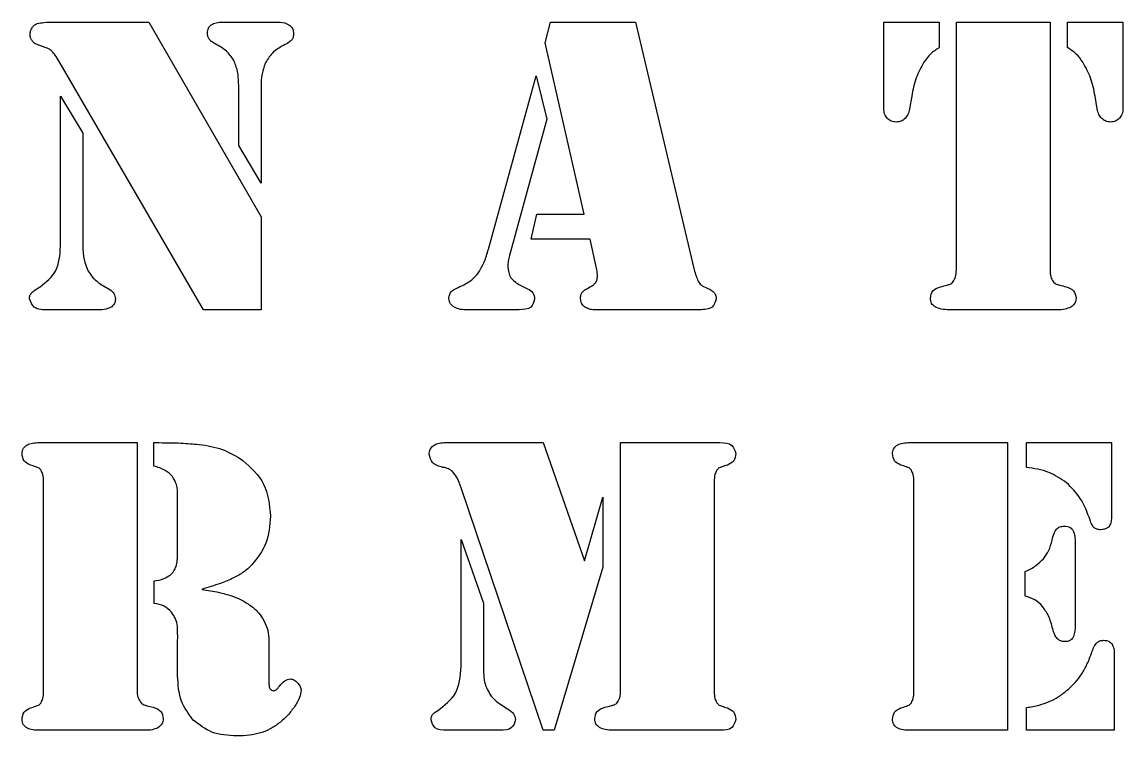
# Model space of a CAD drawing. Header units: millimetres. Extents: x 0 to 850, y -340 to 510.
# Drawn here: x 251.1 to 446.2, y 282.2 to 408.8 of the extents above; entities that cross this region are included whole.
import ezdxf

# ---------------------------------------------------------------- set-up
doc = ezdxf.new("R2010")
doc.units = ezdxf.units.MM
doc.layers.get('0').update_dxf_attribs({"linetype": 'CONTINUOUS'})

msp = doc.modelspace()

# ---------------------------------------------------------------- linework, layer by layer
for p, q in [((257.26, 408.77), (273.62, 408.77)), ((273.62, 408.77), (293.5, 374.25)), ((286.77, 408.77), (296.11, 408.77)), ((343.85, 405.11), (344.79, 408.77)), ((344.79, 408.77), (359.85, 408.77)), ((359.85, 408.77), (370.23, 364.87)), ((403.81, 393.49), (403.81, 408.77)), ((403.81, 408.77), (413.64, 408.77)), ((413.64, 408.77), (413.64, 404.25)), ((416.67, 364.87), (416.67, 408.77)), ((416.67, 408.77), (433.26, 408.77)), ((433.26, 408.77), (433.26, 364.87)), ((436.36, 404.25), (436.36, 408.77)), ((436.36, 408.77), (446.18, 408.77)), ((446.18, 408.77), (446.18, 393.49)), ((255.24, 404.29), (253.82, 404.81)), ((350.73, 374.74), (343.85, 405.11)), ((283.3, 357.77), (257.93, 401.49)), ((333.77, 368.5), (342.21, 399.28)), ((342.21, 399.28), (344.12, 391.55)), ((289.54, 386.92), (289.54, 397.27)), ((293.5, 397.27), (293.5, 380.23)), ((257.97, 369.06), (257.97, 395.66)), ((257.97, 395.66), (261.93, 389.08)), ((408.75, 395.66), (408.37, 393.38)), ((441.63, 393.38), (441.25, 395.66)), ((344.12, 391.55), (337.5, 367.41)), ((261.93, 389.08), (261.93, 369.06)), ((293.5, 380.23), (289.54, 386.92)), ((341.35, 370.29), (342.36, 374.74)), ((342.36, 374.74), (350.73, 374.74)), ((293.5, 374.25), (293.5, 357.77)), ((351.78, 370.29), (341.35, 370.29)), ((352.97, 364.87), (351.78, 370.29)), ((265.59, 362), (266.71, 361.36)), ((339.41, 362.11), (340.72, 361.51)), ((264.5, 357.77), (255.87, 357.77)), ((293.5, 357.77), (283.3, 357.77)), ((339.22, 357.77), (329.73, 357.77)), ((371.2, 357.77), (352.56, 357.77)), ((434.53, 357.77), (415.4, 357.77)), ((253.95, 334.21), (271.55, 334.21)), ((271.55, 334.21), (271.55, 290.3)), ((274.5, 330.06), (274.5, 334.21)), ((274.5, 334.21), (275.47, 334.21)), ((325.96, 334.21), (343.44, 334.21)), ((343.44, 334.21), (350.8, 313.24)), ((357.19, 290.3), (357.19, 334.21)), ((357.19, 334.21), (374.79, 334.21)), ((408.15, 334.21), (425.75, 334.21)), ((425.75, 334.21), (425.75, 283.21)), ((429.07, 329.83), (429.07, 334.21)), ((429.07, 334.21), (444.13, 334.21)), ((444.13, 334.21), (444.13, 320.98)), ((254.96, 290.01), (254.96, 327.41)), ((343.44, 283.21), (328.95, 326.21)), ((373.78, 327.41), (373.78, 290.01)), ((409.16, 290.01), (409.16, 327.41)), ((278.72, 314.81), (278.72, 324.72)), ((350.8, 313.24), (354.05, 324.57)), ((354.05, 324.57), (354.05, 312.16)), ((328.95, 294.49), (328.95, 317.02)), ((328.95, 317.02), (332.91, 305.73)), ((437.7, 316.27), (437.7, 302.04)), ((354.05, 312.16), (345.42, 283.21)), ((428.88, 307.01), (428.88, 311.34)), ((274.54, 305.7), (274.54, 309.7)), ((332.91, 305.73), (332.91, 294.49)), ((278.72, 292.88), (278.72, 299.16)), ((294.9, 299.16), (294.9, 291.42)), ((444.65, 296.39), (444.65, 283.21)), ((335.78, 287.91), (337.17, 287.02)), ((429.11, 283.21), (429.11, 287.24)), ((272.86, 283.21), (253.95, 283.21)), ((335.78, 283.21), (326.41, 283.21)), ((345.42, 283.21), (343.44, 283.21)), ((374.79, 283.21), (355.92, 283.21)), ((425.75, 283.21), (408.15, 283.21)), ((444.65, 283.21), (429.11, 283.21))]:
    msp.add_line(p, q)
for points, knots in [([(252.59, 406.57), (252.6, 406.78), (252.63, 407.19), (252.82, 407.56), (252.92, 407.75)], [0, 0, 0, 0, 0.0726544, 0.1454581, 0.1454581, 0.1454581, 0.1454581]), ([(252.92, 407.75), (253.04, 407.91), (253.28, 408.24), (253.64, 408.42), (253.82, 408.51)], [0, 0, 0, 0, 0.0713374, 0.1405966, 0.1405966, 0.1405966, 0.1405966]), ([(253.82, 408.51), (254.21, 408.59), (255.34, 408.8), (256.5, 408.78), (257.26, 408.77)], [0, 0, 0, 0, 0.1403715, 0.4064167, 0.4064167, 0.4064167, 0.4064167]), ([(284.01, 406.83), (284.03, 407.14), (284.06, 407.71), (284.47, 408.12), (284.66, 408.31)], [0, 0, 0, 0, 0.1045312, 0.1959219, 0.1959219, 0.1959219, 0.1959219]), ([(284.66, 408.31), (284.94, 408.44), (285.61, 408.76), (286.35, 408.77), (286.77, 408.77)], [0, 0, 0, 0, 0.1086662, 0.257105, 0.257105, 0.257105, 0.257105]), ([(296.11, 408.77), (296.65, 408.78), (297.55, 408.79), (298.31, 408.35), (298.62, 408.18)], [0, 0, 0, 0, 0.1865442, 0.3074484, 0.3074484, 0.3074484, 0.3074484]), ([(298.62, 408.18), (298.8, 407.97), (299.17, 407.56), (299.22, 407.02), (299.25, 406.76)], [0, 0, 0, 0, 0.0951739, 0.1872003, 0.1872003, 0.1872003, 0.1872003]), ([(252.92, 405.49), (252.82, 405.65), (252.63, 405.99), (252.6, 406.37), (252.59, 406.57)], [0, 0, 0, 0, 0.0673298, 0.1350885, 0.1350885, 0.1350885, 0.1350885]), ([(284.31, 405.73), (284.22, 405.89), (284.03, 406.23), (284.02, 406.62), (284.01, 406.83)], [0, 0, 0, 0, 0.0634351, 0.135948, 0.135948, 0.135948, 0.135948]), ([(285.39, 404.92), (285.16, 405.04), (284.75, 405.24), (284.44, 405.58), (284.31, 405.73)], [0, 0, 0, 0, 0.0903724, 0.1599189, 0.1599189, 0.1599189, 0.1599189]), ([(299.25, 406.76), (299.24, 406.52), (299.23, 406.09), (299, 405.74), (298.9, 405.58)], [0, 0, 0, 0, 0.0814409, 0.1470858, 0.1470858, 0.1470858, 0.1470858]), ([(253.82, 404.81), (253.64, 404.89), (253.29, 405.04), (253.04, 405.34), (252.92, 405.49)], [0, 0, 0, 0, 0.0668434, 0.1336869, 0.1336869, 0.1336869, 0.1336869]), ([(256.58, 403.47), (256.39, 403.64), (256, 404.01), (255.5, 404.19), (255.24, 404.29)], [0, 0, 0, 0, 0.090618, 0.1870209, 0.1870209, 0.1870209, 0.1870209]), ([(288.62, 402.07), (288.23, 402.62), (287.38, 403.81), (286.09, 404.53), (285.39, 404.92)], [0, 0, 0, 0, 0.2350479, 0.5131598, 0.5131598, 0.5131598, 0.5131598]), ([(297.2, 404.51), (296.58, 404.13), (295.32, 403.35), (294.58, 402.06), (294.21, 401.41)], [0, 0, 0, 0, 0.2538554, 0.513859, 0.513859, 0.513859, 0.513859]), ([(298.9, 405.58), (298.7, 405.42), (298.18, 404.99), (297.57, 404.7), (297.2, 404.51)], [0, 0, 0, 0, 0.0893464, 0.2366425, 0.2366425, 0.2366425, 0.2366425]), ([(413.64, 404.25), (413.09, 403.9), (412.02, 403.21), (411.28, 402.18), (410.91, 401.67)], [0, 0, 0, 0, 0.2279208, 0.4450308, 0.4450308, 0.4450308, 0.4450308]), ([(439.08, 401.67), (438.71, 402.18), (437.96, 403.2), (436.9, 403.9), (436.36, 404.25)], [0, 0, 0, 0, 0.2185074, 0.4446619, 0.4446619, 0.4446619, 0.4446619]), ([(257.93, 401.49), (257.69, 401.9), (257.29, 402.59), (256.79, 403.21), (256.58, 403.47)], [0, 0, 0, 0, 0.1668048, 0.2819801, 0.2819801, 0.2819801, 0.2819801]), ([(289.54, 397.27), (289.52, 398.2), (289.5, 399.86), (288.89, 401.4), (288.62, 402.07)], [0, 0, 0, 0, 0.3269347, 0.5792245, 0.5792245, 0.5792245, 0.5792245]), ([(294.21, 401.41), (294, 400.82), (293.54, 399.48), (293.51, 398.06), (293.5, 397.27)], [0, 0, 0, 0, 0.2211438, 0.4977575, 0.4977575, 0.4977575, 0.4977575]), ([(410.91, 401.67), (410.42, 400.77), (409.39, 398.87), (408.96, 396.76), (408.75, 395.66)], [0, 0, 0, 0, 0.3627122, 0.7561023, 0.7561023, 0.7561023, 0.7561023]), ([(441.25, 395.66), (441.03, 396.76), (440.61, 398.87), (439.58, 400.77), (439.08, 401.67)], [0, 0, 0, 0, 0.3933901, 0.7561021, 0.7561021, 0.7561021, 0.7561021]), ([(404.43, 391.74), (404.25, 391.98), (403.87, 392.51), (403.83, 393.15), (403.81, 393.49)], [0, 0, 0, 0, 0.1061977, 0.2229982, 0.2229982, 0.2229982, 0.2229982]), ([(408.37, 393.38), (408.3, 393.05), (408.16, 392.42), (407.76, 391.91), (407.57, 391.68)], [0, 0, 0, 0, 0.118887, 0.2239026, 0.2239026, 0.2239026, 0.2239026]), ([(442.43, 391.68), (442.24, 391.91), (441.84, 392.42), (441.7, 393.05), (441.63, 393.38)], [0, 0, 0, 0, 0.1050153, 0.2239024, 0.2239024, 0.2239024, 0.2239024]), ([(446.18, 393.49), (446.16, 393.15), (446.12, 392.51), (445.75, 391.98), (445.57, 391.74)], [0, 0, 0, 0, 0.1168006, 0.2229983, 0.2229983, 0.2229983, 0.2229983]), ([(406.02, 391.06), (405.71, 391.09), (405.11, 391.14), (404.65, 391.54), (404.43, 391.74)], [0, 0, 0, 0, 0.1057131, 0.2077171, 0.2077171, 0.2077171, 0.2077171]), ([(407.57, 391.68), (407.35, 391.5), (406.9, 391.13), (406.31, 391.09), (406.02, 391.06)], [0, 0, 0, 0, 0.0982916, 0.2004629, 0.2004629, 0.2004629, 0.2004629]), ([(443.98, 391.06), (443.68, 391.09), (443.1, 391.13), (442.65, 391.5), (442.43, 391.68)], [0, 0, 0, 0, 0.1021715, 0.2004631, 0.2004631, 0.2004631, 0.2004631]), ([(445.57, 391.74), (445.34, 391.54), (444.89, 391.14), (444.29, 391.09), (443.98, 391.06)], [0, 0, 0, 0, 0.1020038, 0.2077174, 0.2077174, 0.2077174, 0.2077174]), ([(254.38, 361.85), (255.42, 362.7), (257.68, 364.54), (257.87, 367.48), (257.97, 369.06)], [0, 0, 0, 0, 0.456202, 0.9865807, 0.9865807, 0.9865807, 0.9865807]), ([(261.93, 369.06), (261.95, 368.25), (261.99, 366.77), (262.55, 365.39), (262.8, 364.76)], [0, 0, 0, 0, 0.2814074, 0.5196318, 0.5196318, 0.5196318, 0.5196318]), ([(332.05, 364.42), (332.39, 365.01), (333.14, 366.29), (333.55, 367.72), (333.77, 368.5)], [0, 0, 0, 0, 0.2379447, 0.5218549, 0.5218549, 0.5218549, 0.5218549]), ([(337.5, 367.41), (337.42, 367.08), (337.25, 366.44), (337.22, 365.78), (337.2, 365.47)], [0, 0, 0, 0, 0.1215761, 0.2318171, 0.2318171, 0.2318171, 0.2318171]), ([(262.8, 364.76), (263.15, 364.22), (263.87, 363.09), (265, 362.37), (265.59, 362)], [0, 0, 0, 0, 0.2242894, 0.4664874, 0.4664874, 0.4664874, 0.4664874]), ([(337.2, 365.47), (337.3, 364.74), (337.49, 363.27), (338.77, 362.5), (339.41, 362.11)], [0, 0, 0, 0, 0.2460584, 0.4968028, 0.4968028, 0.4968028, 0.4968028]), ([(353.08, 363.75), (353.08, 363.95), (353.07, 364.33), (353, 364.7), (352.97, 364.87)], [0, 0, 0, 0, 0.0704069, 0.1327353, 0.1327353, 0.1327353, 0.1327353]), ([(370.23, 364.87), (370.33, 364.51), (370.52, 363.81), (370.78, 363.14), (370.91, 362.82)], [0, 0, 0, 0, 0.1338902, 0.2545345, 0.2545345, 0.2545345, 0.2545345]), ([(416.11, 362.78), (416.27, 363.05), (416.65, 363.69), (416.66, 364.44), (416.67, 364.87)], [0, 0, 0, 0, 0.1105745, 0.2587472, 0.2587472, 0.2587472, 0.2587472]), ([(433.26, 364.87), (433.26, 364.44), (433.27, 363.69), (433.65, 363.05), (433.82, 362.78)], [0, 0, 0, 0, 0.1481728, 0.258747, 0.258747, 0.258747, 0.258747]), ([(328.39, 361.73), (328.84, 361.93), (329.62, 362.28), (330.34, 362.75), (330.65, 362.95)], [0, 0, 0, 0, 0.1737462, 0.3022875, 0.3022875, 0.3022875, 0.3022875]), ([(330.65, 362.95), (330.89, 363.15), (331.42, 363.59), (331.83, 364.13), (332.05, 364.42)], [0, 0, 0, 0, 0.1128419, 0.2401082, 0.2401082, 0.2401082, 0.2401082]), ([(352.78, 362.63), (352.87, 362.79), (353.06, 363.14), (353.07, 363.54), (353.08, 363.75)], [0, 0, 0, 0, 0.0649383, 0.1379961, 0.1379961, 0.1379961, 0.1379961]), ([(370.91, 362.82), (371.07, 362.58), (371.45, 362.05), (372.06, 361.8), (372.4, 361.66)], [0, 0, 0, 0, 0.0990534, 0.2263981, 0.2263981, 0.2263981, 0.2263981]), ([(415.58, 362.31), (415.67, 362.36), (415.89, 362.48), (416.03, 362.67), (416.11, 362.78)], [0, 0, 0, 0, 0.03628468, 0.08342515, 0.08342515, 0.08342515, 0.08342515]), ([(433.82, 362.78), (433.91, 362.67), (434.06, 362.48), (434.28, 362.36), (434.38, 362.31)], [0, 0, 0, 0, 0.04935559, 0.08657687, 0.08657687, 0.08657687, 0.08657687]), ([(252.83, 360.78), (253.01, 360.94), (253.49, 361.35), (254.04, 361.66), (254.38, 361.85)], [0, 0, 0, 0, 0.0859002, 0.221785, 0.221785, 0.221785, 0.221785]), ([(266.71, 361.36), (266.99, 361.15), (267.56, 360.73), (267.64, 360.03), (267.68, 359.68)], [0, 0, 0, 0, 0.11891, 0.2377799, 0.2377799, 0.2377799, 0.2377799]), ([(326.74, 359.94), (326.85, 360.3), (327.09, 361.15), (327.91, 361.52), (328.39, 361.73)], [0, 0, 0, 0, 0.1261203, 0.2992451, 0.2992451, 0.2992451, 0.2992451]), ([(340.72, 361.51), (341.08, 361.29), (341.79, 360.87), (341.9, 360.05), (341.95, 359.64)], [0, 0, 0, 0, 0.1398718, 0.2766356, 0.2766356, 0.2766356, 0.2766356]), ([(350.09, 359.75), (350.1, 359.98), (350.11, 360.38), (350.31, 360.72), (350.39, 360.87)], [0, 0, 0, 0, 0.0774231, 0.1383701, 0.1383701, 0.1383701, 0.1383701]), ([(350.39, 360.87), (350.55, 361.02), (350.95, 361.39), (351.44, 361.65), (351.74, 361.81)], [0, 0, 0, 0, 0.075569, 0.193357, 0.193357, 0.193357, 0.193357]), ([(351.74, 361.81), (351.96, 361.93), (352.36, 362.14), (352.65, 362.48), (352.78, 362.63)], [0, 0, 0, 0, 0.0878296, 0.15778, 0.15778, 0.15778, 0.15778]), ([(372.4, 361.66), (372.68, 361.54), (373.17, 361.33), (373.58, 360.98), (373.75, 360.84)], [0, 0, 0, 0, 0.1081176, 0.1863791, 0.1863791, 0.1863791, 0.1863791]), ([(373.75, 360.84), (373.85, 360.68), (374.09, 360.34), (374.11, 359.93), (374.12, 359.72)], [0, 0, 0, 0, 0.06597, 0.1414988, 0.1414988, 0.1414988, 0.1414988]), ([(412.07, 359.79), (412.16, 360.29), (412.34, 361.33), (413.34, 361.67), (413.86, 361.85)], [0, 0, 0, 0, 0.1657591, 0.3452034, 0.3452034, 0.3452034, 0.3452034]), ([(413.86, 361.85), (414.25, 361.94), (414.83, 362.09), (415.4, 362.26), (415.58, 362.31)], [0, 0, 0, 0, 0.1408664, 0.2095478, 0.2095478, 0.2095478, 0.2095478]), ([(434.38, 362.31), (434.56, 362.26), (435.13, 362.09), (435.71, 361.94), (436.1, 361.85)], [0, 0, 0, 0, 0.0686814, 0.2095478, 0.2095478, 0.2095478, 0.2095478]), ([(436.1, 361.85), (436.62, 361.67), (437.62, 361.33), (437.8, 360.29), (437.89, 359.79)], [0, 0, 0, 0, 0.1794443, 0.3452034, 0.3452034, 0.3452034, 0.3452034]), ([(252.47, 359.72), (252.48, 359.92), (252.5, 360.31), (252.73, 360.63), (252.83, 360.78)], [0, 0, 0, 0, 0.0716437, 0.1344111, 0.1344111, 0.1344111, 0.1344111]), ([(255.87, 357.77), (254.9, 357.76), (253.29, 357.73), (252.7, 359.16), (252.47, 359.72)], [0, 0, 0, 0, 0.3053938, 0.5038574, 0.5038574, 0.5038574, 0.5038574]), ([(267.68, 359.68), (267.65, 359.4), (267.59, 358.84), (267.18, 358.46), (266.97, 358.26)], [0, 0, 0, 0, 0.094639, 0.1921444, 0.1921444, 0.1921444, 0.1921444]), ([(327.55, 358.35), (327.31, 358.56), (326.84, 358.99), (326.78, 359.62), (326.74, 359.94)], [0, 0, 0, 0, 0.1074597, 0.2161036, 0.2161036, 0.2161036, 0.2161036]), ([(341.95, 359.64), (341.78, 359.1), (341.39, 357.83), (340.01, 357.79), (339.22, 357.77)], [0, 0, 0, 0, 0.1833188, 0.4301706, 0.4301706, 0.4301706, 0.4301706]), ([(350.77, 358.31), (350.57, 358.51), (350.17, 358.91), (350.12, 359.47), (350.09, 359.75)], [0, 0, 0, 0, 0.0949923, 0.1920832, 0.1920832, 0.1920832, 0.1920832]), ([(374.12, 359.72), (373.94, 359.15), (373.5, 357.82), (372.05, 357.79), (371.2, 357.77)], [0, 0, 0, 0, 0.1916639, 0.4550791, 0.4550791, 0.4550791, 0.4550791]), ([(412.91, 358.28), (412.67, 358.47), (412.17, 358.85), (412.11, 359.48), (412.07, 359.79)], [0, 0, 0, 0, 0.1049005, 0.21165, 0.21165, 0.21165, 0.21165]), ([(437.89, 359.79), (437.84, 359.48), (437.74, 358.82), (437.2, 358.43), (436.92, 358.22)], [0, 0, 0, 0, 0.1071748, 0.225326, 0.225326, 0.225326, 0.225326]), ([(266.97, 358.26), (266.67, 358.12), (265.89, 357.76), (265.03, 357.77), (264.5, 357.77)], [0, 0, 0, 0, 0.1159069, 0.2988828, 0.2988828, 0.2988828, 0.2988828]), ([(329.73, 357.77), (329.31, 357.79), (328.53, 357.81), (327.86, 358.18), (327.55, 358.35)], [0, 0, 0, 0, 0.1465972, 0.2692834, 0.2692834, 0.2692834, 0.2692834]), ([(352.56, 357.77), (352.21, 357.79), (351.57, 357.82), (351.02, 358.16), (350.77, 358.31)], [0, 0, 0, 0, 0.1197463, 0.2236968, 0.2236968, 0.2236968, 0.2236968]), ([(415.4, 357.77), (414.91, 357.78), (414.05, 357.79), (413.25, 358.13), (412.91, 358.28)], [0, 0, 0, 0, 0.1704269, 0.3007869, 0.3007869, 0.3007869, 0.3007869]), ([(436.92, 358.22), (436.6, 358.09), (435.84, 357.78), (435.01, 357.77), (434.53, 357.77)], [0, 0, 0, 0, 0.1188646, 0.2886081, 0.2886081, 0.2886081, 0.2886081]), ([(251.15, 332.26), (251.18, 332.55), (251.23, 333.13), (251.66, 333.51), (251.88, 333.7)], [0, 0, 0, 0, 0.0995859, 0.1960922, 0.1960922, 0.1960922, 0.1960922]), ([(251.88, 333.7), (252.16, 333.85), (252.81, 334.18), (253.54, 334.2), (253.95, 334.21)], [0, 0, 0, 0, 0.1129812, 0.2538743, 0.2538743, 0.2538743, 0.2538743]), ([(275.47, 334.21), (276.75, 334.2), (279.11, 334.18), (281.46, 333.99), (282.53, 333.91)], [0, 0, 0, 0, 0.4517338, 0.8317713, 0.8317713, 0.8317713, 0.8317713]), ([(282.53, 333.91), (283.93, 333.69), (286.7, 333.26), (289.09, 331.79), (290.27, 331.07)], [0, 0, 0, 0, 0.4942913, 0.9780043, 0.9780043, 0.9780043, 0.9780043]), ([(323.27, 332.15), (323.29, 332.45), (323.34, 333.04), (323.76, 333.46), (323.96, 333.66)], [0, 0, 0, 0, 0.1036614, 0.2013987, 0.2013987, 0.2013987, 0.2013987]), ([(323.96, 333.66), (324.23, 333.82), (324.85, 334.17), (325.56, 334.19), (325.96, 334.21)], [0, 0, 0, 0, 0.1103425, 0.246989, 0.246989, 0.246989, 0.246989]), ([(374.79, 334.21), (375.6, 334.18), (377.02, 334.14), (377.42, 332.83), (377.59, 332.26)], [0, 0, 0, 0, 0.2537707, 0.4439822, 0.4439822, 0.4439822, 0.4439822]), ([(405.35, 332.26), (405.37, 332.55), (405.43, 333.13), (405.86, 333.51), (406.07, 333.7)], [0, 0, 0, 0, 0.0995854, 0.1960917, 0.1960917, 0.1960917, 0.1960917]), ([(406.07, 333.7), (406.36, 333.85), (407.01, 334.18), (407.74, 334.2), (408.15, 334.21)], [0, 0, 0, 0, 0.1129814, 0.2538744, 0.2538744, 0.2538744, 0.2538744]), ([(252.64, 330.24), (252.21, 330.45), (251.34, 330.85), (251.21, 331.79), (251.15, 332.26)], [0, 0, 0, 0, 0.1584858, 0.3142661, 0.3142661, 0.3142661, 0.3142661]), ([(325.7, 329.83), (324.99, 330.02), (323.72, 330.35), (323.41, 331.6), (323.27, 332.15)], [0, 0, 0, 0, 0.2360082, 0.4237532, 0.4237532, 0.4237532, 0.4237532]), ([(377.59, 332.26), (377.53, 331.79), (377.4, 330.85), (376.53, 330.45), (376.1, 330.24)], [0, 0, 0, 0, 0.1557808, 0.3142667, 0.3142667, 0.3142667, 0.3142667]), ([(406.84, 330.24), (406.4, 330.45), (405.54, 330.85), (405.41, 331.79), (405.35, 332.26)], [0, 0, 0, 0, 0.1584858, 0.3142666, 0.3142666, 0.3142666, 0.3142666]), ([(254.08, 329.74), (253.93, 329.8), (253.45, 329.98), (252.97, 330.14), (252.64, 330.24)], [0, 0, 0, 0, 0.0580704, 0.1793511, 0.1793511, 0.1793511, 0.1793511]), ([(254.51, 329.31), (254.44, 329.41), (254.33, 329.58), (254.15, 329.69), (254.08, 329.74)], [0, 0, 0, 0, 0.04144636, 0.07210733, 0.07210733, 0.07210733, 0.07210733]), ([(277.81, 328.23), (277.4, 328.6), (276.45, 329.48), (275.2, 329.85), (274.5, 330.06)], [0, 0, 0, 0, 0.1941894, 0.4497809, 0.4497809, 0.4497809, 0.4497809]), ([(290.27, 331.07), (291.69, 329.76), (294.61, 327.11), (294.97, 323.17), (295.16, 321.17)], [0, 0, 0, 0, 0.657368, 1.341907, 1.341907, 1.341907, 1.341907]), ([(327.38, 329.12), (327.16, 329.28), (326.66, 329.64), (326.05, 329.76), (325.7, 329.83)], [0, 0, 0, 0, 0.0923733, 0.2169035, 0.2169035, 0.2169035, 0.2169035]), ([(374.66, 329.74), (374.59, 329.69), (374.41, 329.58), (374.3, 329.41), (374.23, 329.31)], [0, 0, 0, 0, 0.03066131, 0.07210741, 0.07210741, 0.07210741, 0.07210741]), ([(376.1, 330.24), (375.77, 330.14), (375.29, 329.98), (374.81, 329.8), (374.66, 329.74)], [0, 0, 0, 0, 0.1212802, 0.1793515, 0.1793515, 0.1793515, 0.1793515]), ([(408.28, 329.74), (408.13, 329.8), (407.65, 329.98), (407.17, 330.14), (406.84, 330.24)], [0, 0, 0, 0, 0.0580702, 0.1793509, 0.1793509, 0.1793509, 0.1793509]), ([(408.71, 329.31), (408.64, 329.41), (408.53, 329.58), (408.35, 329.69), (408.28, 329.74)], [0, 0, 0, 0, 0.0414461, 0.07210741, 0.07210741, 0.07210741, 0.07210741]), ([(436.19, 327.11), (435.17, 327.79), (433.01, 329.25), (430.43, 329.63), (429.07, 329.83)], [0, 0, 0, 0, 0.4283335, 0.9068402, 0.9068402, 0.9068402, 0.9068402]), ([(254.96, 327.41), (254.95, 327.79), (254.95, 328.46), (254.64, 329.06), (254.51, 329.31)], [0, 0, 0, 0, 0.1336188, 0.2330377, 0.2330377, 0.2330377, 0.2330377]), ([(278.72, 324.72), (278.71, 325.42), (278.68, 326.67), (278.07, 327.75), (277.81, 328.23)], [0, 0, 0, 0, 0.2432524, 0.4327555, 0.4327555, 0.4327555, 0.4327555]), ([(328.95, 326.21), (328.73, 326.84), (328.36, 327.9), (327.66, 328.77), (327.38, 329.12)], [0, 0, 0, 0, 0.2314485, 0.3919029, 0.3919029, 0.3919029, 0.3919029]), ([(374.23, 329.31), (374.1, 329.06), (373.8, 328.46), (373.79, 327.79), (373.78, 327.41)], [0, 0, 0, 0, 0.0994188, 0.233038, 0.233038, 0.233038, 0.233038]), ([(409.16, 327.41), (409.15, 327.79), (409.14, 328.46), (408.84, 329.06), (408.71, 329.31)], [0, 0, 0, 0, 0.1336195, 0.2330381, 0.2330381, 0.2330381, 0.2330381]), ([(440.35, 320.49), (439.86, 321.82), (438.93, 324.32), (437.06, 326.22), (436.19, 327.11)], [0, 0, 0, 0, 0.4944294, 0.9287711, 0.9287711, 0.9287711, 0.9287711]), ([(295.16, 321.17), (295.04, 319.51), (294.81, 316.29), (292.83, 313.76), (291.87, 312.53)], [0, 0, 0, 0, 0.57197, 1.108766, 1.108766, 1.108766, 1.108766]), ([(441.06, 319.11), (440.93, 319.28), (440.61, 319.69), (440.45, 320.19), (440.35, 320.49)], [0, 0, 0, 0, 0.0740924, 0.1840812, 0.1840812, 0.1840812, 0.1840812]), ([(444.13, 320.98), (444.12, 320.64), (444.11, 320.04), (443.81, 319.52), (443.68, 319.3)], [0, 0, 0, 0, 0.1183195, 0.2077639, 0.2077639, 0.2077639, 0.2077639]), ([(433.63, 316.91), (433.72, 317.32), (433.87, 318.02), (434.25, 318.62), (434.41, 318.87)], [0, 0, 0, 0, 0.1469461, 0.2503324, 0.2503324, 0.2503324, 0.2503324]), ([(434.41, 318.87), (434.6, 319.03), (435, 319.36), (435.52, 319.39), (435.8, 319.41)], [0, 0, 0, 0, 0.0841302, 0.1788862, 0.1788862, 0.1788862, 0.1788862]), ([(435.8, 319.41), (436.16, 319.38), (436.86, 319.32), (437.25, 318.75), (437.44, 318.48)], [0, 0, 0, 0, 0.1218196, 0.2330693, 0.2330693, 0.2330693, 0.2330693]), ([(437.44, 318.48), (437.52, 318.21), (437.72, 317.49), (437.71, 316.75), (437.7, 316.27)], [0, 0, 0, 0, 0.0962152, 0.2623274, 0.2623274, 0.2623274, 0.2623274]), ([(442.26, 318.77), (442.02, 318.78), (441.59, 318.79), (441.22, 319.01), (441.06, 319.11)], [0, 0, 0, 0, 0.0841002, 0.1484866, 0.1484866, 0.1484866, 0.1484866]), ([(443.68, 319.3), (443.5, 319.15), (443.09, 318.81), (442.55, 318.79), (442.26, 318.77)], [0, 0, 0, 0, 0.0822928, 0.1823835, 0.1823835, 0.1823835, 0.1823835]), ([(432.1, 313.62), (432.43, 314.08), (433.14, 315.09), (433.46, 316.27), (433.63, 316.91)], [0, 0, 0, 0, 0.2000026, 0.4297048, 0.4297048, 0.4297048, 0.4297048]), ([(278.44, 312.27), (278.52, 312.63), (278.71, 313.46), (278.72, 314.32), (278.72, 314.81)], [0, 0, 0, 0, 0.1276914, 0.3015133, 0.3015133, 0.3015133, 0.3015133]), ([(277.41, 310.74), (277.64, 310.97), (278.09, 311.41), (278.32, 311.99), (278.44, 312.27)], [0, 0, 0, 0, 0.1125253, 0.218927, 0.218927, 0.218927, 0.218927]), ([(291.87, 312.53), (291.39, 312.08), (290.41, 311.17), (289.24, 310.54), (288.64, 310.22)], [0, 0, 0, 0, 0.2326042, 0.469596, 0.469596, 0.469596, 0.469596]), ([(428.88, 311.34), (429.54, 311.67), (430.72, 312.27), (431.67, 313.2), (432.1, 313.62)], [0, 0, 0, 0, 0.2565248, 0.4658732, 0.4658732, 0.4658732, 0.4658732]), ([(274.54, 309.7), (275.13, 309.79), (276.16, 309.95), (277.04, 310.51), (277.41, 310.74)], [0, 0, 0, 0, 0.2089674, 0.3634127, 0.3634127, 0.3634127, 0.3634127]), ([(288.64, 310.22), (287.87, 309.89), (286.03, 309.1), (284.12, 308.53), (283.02, 308.2)], [0, 0, 0, 0, 0.2962034, 0.7033194, 0.7033194, 0.7033194, 0.7033194]), ([(283.02, 308.2), (284.04, 308.04), (285.82, 307.76), (287.56, 307.26), (288.3, 307.04)], [0, 0, 0, 0, 0.3635213, 0.6372896, 0.6372896, 0.6372896, 0.6372896]), ([(288.3, 307.04), (288.9, 306.81), (290.08, 306.37), (291.13, 305.67), (291.65, 305.32)], [0, 0, 0, 0, 0.2250251, 0.4435556, 0.4435556, 0.4435556, 0.4435556]), ([(431.93, 305.17), (431.5, 305.6), (430.64, 306.46), (429.48, 306.82), (428.88, 307.01)], [0, 0, 0, 0, 0.2085291, 0.4235073, 0.4235073, 0.4235073, 0.4235073]), ([(277.64, 304.17), (277.22, 304.56), (276.35, 305.38), (275.16, 305.59), (274.54, 305.7)], [0, 0, 0, 0, 0.1971976, 0.4150182, 0.4150182, 0.4150182, 0.4150182]), ([(291.65, 305.32), (292.14, 304.92), (293.1, 304.14), (293.74, 303.08), (294.06, 302.56)], [0, 0, 0, 0, 0.2212816, 0.4343386, 0.4343386, 0.4343386, 0.4343386]), ([(433.74, 301.21), (433.53, 302), (433.14, 303.42), (432.31, 304.63), (431.93, 305.17)], [0, 0, 0, 0, 0.2830436, 0.5157212, 0.5157212, 0.5157212, 0.5157212]), ([(278.68, 301.59), (278.6, 302.06), (278.43, 303), (277.9, 303.78), (277.64, 304.17)], [0, 0, 0, 0, 0.1689773, 0.3305003, 0.3305003, 0.3305003, 0.3305003]), ([(294.06, 302.56), (294.3, 302.02), (294.79, 300.93), (294.86, 299.75), (294.9, 299.16)], [0, 0, 0, 0, 0.2081694, 0.415146, 0.415146, 0.415146, 0.415146]), ([(278.72, 299.16), (278.72, 299.71), (278.73, 300.52), (278.69, 301.33), (278.68, 301.59)], [0, 0, 0, 0, 0.1945088, 0.2857773, 0.2857773, 0.2857773, 0.2857773]), ([(434.53, 299.46), (434.37, 299.69), (433.99, 300.22), (433.83, 300.85), (433.74, 301.21)], [0, 0, 0, 0, 0.0972634, 0.2279266, 0.2279266, 0.2279266, 0.2279266]), ([(437.7, 302.04), (437.7, 301.53), (437.71, 300.7), (437.42, 299.92), (437.31, 299.61)], [0, 0, 0, 0, 0.1751061, 0.2913675, 0.2913675, 0.2913675, 0.2913675]), ([(435.87, 298.93), (435.61, 298.95), (435.1, 298.98), (434.71, 299.31), (434.53, 299.46)], [0, 0, 0, 0, 0.0914137, 0.1737069, 0.1737069, 0.1737069, 0.1737069]), ([(437.31, 299.61), (437.14, 299.41), (436.76, 298.98), (436.19, 298.95), (435.87, 298.93)], [0, 0, 0, 0, 0.0882976, 0.1940103, 0.1940103, 0.1940103, 0.1940103]), ([(440.69, 297.1), (440.81, 297.45), (441.01, 298.04), (441.39, 298.53), (441.55, 298.73)], [0, 0, 0, 0, 0.1280648, 0.2175507, 0.2175507, 0.2175507, 0.2175507]), ([(441.55, 298.73), (441.72, 298.85), (442.09, 299.12), (442.54, 299.15), (442.78, 299.16)], [0, 0, 0, 0, 0.0732171, 0.1565979, 0.1565979, 0.1565979, 0.1565979]), ([(442.78, 299.16), (443.1, 299.15), (443.66, 299.12), (444.06, 298.72), (444.24, 298.54)], [0, 0, 0, 0, 0.1059587, 0.1922854, 0.1922854, 0.1922854, 0.1922854]), ([(444.24, 298.54), (444.36, 298.26), (444.65, 297.58), (444.65, 296.84), (444.65, 296.39)], [0, 0, 0, 0, 0.1058556, 0.2596288, 0.2596288, 0.2596288, 0.2596288]), ([(438.88, 293.2), (439.2, 293.76), (439.92, 295.01), (440.42, 296.36), (440.69, 297.1)], [0, 0, 0, 0, 0.2293848, 0.5072145, 0.5072145, 0.5072145, 0.5072145]), ([(281.49, 285.02), (280.68, 286.1), (278.95, 288.43), (278.8, 291.33), (278.72, 292.88)], [0, 0, 0, 0, 0.46618, 1.000428, 1.000428, 1.000428, 1.000428]), ([(324.8, 286.72), (326.01, 287.64), (328.55, 289.59), (328.81, 292.8), (328.95, 294.49)], [0, 0, 0, 0, 0.513638, 1.080758, 1.080758, 1.080758, 1.080758]), ([(332.91, 294.49), (332.91, 294), (332.91, 293.17), (333, 292.35), (333.04, 292.02)], [0, 0, 0, 0, 0.1736685, 0.2907223, 0.2907223, 0.2907223, 0.2907223]), ([(436.32, 290.34), (436.82, 290.79), (437.77, 291.66), (438.52, 292.7), (438.88, 293.2)], [0, 0, 0, 0, 0.2370182, 0.4525269, 0.4525269, 0.4525269, 0.4525269]), ([(294.9, 291.42), (294.9, 291.08), (294.91, 290.49), (295.46, 290.3), (295.68, 290.23)], [0, 0, 0, 0, 0.1079891, 0.1856389, 0.1856389, 0.1856389, 0.1856389]), ([(296.19, 290.4), (296.27, 290.48), (296.48, 290.68), (296.66, 290.91), (296.77, 291.05)], [0, 0, 0, 0, 0.0411825, 0.1028825, 0.1028825, 0.1028825, 0.1028825]), ([(296.77, 291.05), (297.05, 291.42), (297.55, 292.07), (298.33, 292.24), (298.67, 292.32)], [0, 0, 0, 0, 0.1577417, 0.2769359, 0.2769359, 0.2769359, 0.2769359]), ([(298.67, 292.32), (298.89, 292.28), (299.39, 292.2), (299.75, 291.84), (299.94, 291.65)], [0, 0, 0, 0, 0.0772988, 0.1727202, 0.1727202, 0.1727202, 0.1727202]), ([(299.94, 291.65), (300.13, 291.44), (300.47, 291.05), (300.54, 290.54), (300.58, 290.3)], [0, 0, 0, 0, 0.0969588, 0.1782549, 0.1782549, 0.1782549, 0.1782549]), ([(333.04, 292.02), (333.1, 291.76), (333.23, 291.19), (333.48, 290.66), (333.62, 290.38)], [0, 0, 0, 0, 0.0955621, 0.2055855, 0.2055855, 0.2055855, 0.2055855]), ([(254.51, 288.1), (254.64, 288.35), (254.95, 288.95), (254.95, 289.62), (254.96, 290.01)], [0, 0, 0, 0, 0.0994193, 0.2330386, 0.2330386, 0.2330386, 0.2330386]), ([(271.55, 290.3), (271.55, 289.87), (271.56, 289.13), (271.95, 288.49), (272.11, 288.21)], [0, 0, 0, 0, 0.1481727, 0.2587474, 0.2587474, 0.2587474, 0.2587474]), ([(295.68, 290.23), (295.78, 290.24), (295.96, 290.25), (296.11, 290.35), (296.19, 290.4)], [0, 0, 0, 0, 0.03279273, 0.06353228, 0.06353228, 0.06353228, 0.06353228]), ([(300.58, 290.3), (300.51, 289.87), (300.36, 288.85), (299.8, 287.98), (299.48, 287.48)], [0, 0, 0, 0, 0.1545375, 0.359807, 0.359807, 0.359807, 0.359807]), ([(333.62, 290.38), (333.9, 289.87), (334.43, 288.89), (335.34, 288.23), (335.78, 287.91)], [0, 0, 0, 0, 0.201779, 0.3905983, 0.3905983, 0.3905983, 0.3905983]), ([(356.63, 288.17), (356.8, 288.46), (357.17, 289.11), (357.19, 289.87), (357.19, 290.3)], [0, 0, 0, 0, 0.113533, 0.2627976, 0.2627976, 0.2627976, 0.2627976]), ([(373.78, 290.01), (373.79, 289.62), (373.8, 288.95), (374.1, 288.35), (374.23, 288.1)], [0, 0, 0, 0, 0.1336202, 0.2330384, 0.2330384, 0.2330384, 0.2330384]), ([(408.71, 288.1), (408.84, 288.35), (409.14, 288.95), (409.15, 289.62), (409.16, 290.01)], [0, 0, 0, 0, 0.0994192, 0.2330385, 0.2330385, 0.2330385, 0.2330385]), ([(433.13, 288.29), (433.67, 288.55), (434.81, 289.11), (435.8, 289.92), (436.32, 290.34)], [0, 0, 0, 0, 0.2123786, 0.4482036, 0.4482036, 0.4482036, 0.4482036]), ([(251.15, 285.15), (251.21, 285.62), (251.34, 286.56), (252.21, 286.96), (252.64, 287.17)], [0, 0, 0, 0, 0.1557804, 0.3142659, 0.3142659, 0.3142659, 0.3142659]), ([(252.64, 287.17), (252.97, 287.27), (253.45, 287.43), (253.93, 287.61), (254.08, 287.67)], [0, 0, 0, 0, 0.1212806, 0.179351, 0.179351, 0.179351, 0.179351]), ([(254.08, 287.67), (254.15, 287.72), (254.33, 287.83), (254.44, 288), (254.51, 288.1)], [0, 0, 0, 0, 0.03066135, 0.07210726, 0.07210726, 0.07210726, 0.07210726]), ([(272.11, 288.21), (272.2, 288.1), (272.36, 287.91), (272.57, 287.79), (272.67, 287.74)], [0, 0, 0, 0, 0.04935559, 0.08657646, 0.08657646, 0.08657646, 0.08657646]), ([(272.67, 287.74), (272.85, 287.69), (273.42, 287.52), (274, 287.38), (274.39, 287.28)], [0, 0, 0, 0, 0.0686814, 0.2095478, 0.2095478, 0.2095478, 0.2095478]), ([(274.39, 287.28), (274.91, 287.1), (275.92, 286.76), (276.09, 285.72), (276.18, 285.22)], [0, 0, 0, 0, 0.1794443, 0.3452034, 0.3452034, 0.3452034, 0.3452034]), ([(299.48, 287.48), (299.08, 286.94), (298.29, 285.84), (297.25, 284.96), (296.73, 284.51)], [0, 0, 0, 0, 0.2355566, 0.477396, 0.477396, 0.477396, 0.477396]), ([(323.85, 285.99), (323.96, 286.11), (324.25, 286.39), (324.59, 286.6), (324.8, 286.72)], [0, 0, 0, 0, 0.0582985, 0.1416597, 0.1416597, 0.1416597, 0.1416597]), ([(337.17, 287.02), (337.58, 286.75), (338.3, 286.29), (338.5, 285.47), (338.59, 285.11)], [0, 0, 0, 0, 0.1644868, 0.2892648, 0.2892648, 0.2892648, 0.2892648]), ([(352.6, 285.22), (352.68, 285.72), (352.86, 286.76), (353.87, 287.1), (354.39, 287.28)], [0, 0, 0, 0, 0.1657591, 0.3452034, 0.3452034, 0.3452034, 0.3452034]), ([(354.39, 287.28), (354.78, 287.38), (355.35, 287.52), (355.92, 287.69), (356.11, 287.74)], [0, 0, 0, 0, 0.1408664, 0.2095478, 0.2095478, 0.2095478, 0.2095478]), ([(356.11, 287.74), (356.2, 287.79), (356.41, 287.9), (356.55, 288.07), (356.63, 288.17)], [0, 0, 0, 0, 0.03571456, 0.0804088, 0.0804088, 0.0804088, 0.0804088]), ([(374.23, 288.1), (374.3, 288), (374.41, 287.83), (374.59, 287.72), (374.66, 287.67)], [0, 0, 0, 0, 0.04144621, 0.07210727, 0.07210727, 0.07210727, 0.07210727]), ([(374.66, 287.67), (374.81, 287.61), (375.29, 287.43), (375.77, 287.27), (376.1, 287.17)], [0, 0, 0, 0, 0.0580713, 0.1793515, 0.1793515, 0.1793515, 0.1793515]), ([(376.1, 287.17), (376.53, 286.96), (377.4, 286.56), (377.53, 285.62), (377.59, 285.15)], [0, 0, 0, 0, 0.1584857, 0.314266, 0.314266, 0.314266, 0.314266]), ([(405.35, 285.15), (405.41, 285.62), (405.54, 286.56), (406.4, 286.96), (406.84, 287.17)], [0, 0, 0, 0, 0.1557804, 0.3142659, 0.3142659, 0.3142659, 0.3142659]), ([(406.84, 287.17), (407.17, 287.27), (407.65, 287.43), (408.13, 287.61), (408.28, 287.67)], [0, 0, 0, 0, 0.1212804, 0.1793509, 0.1793509, 0.1793509, 0.1793509]), ([(408.28, 287.67), (408.35, 287.72), (408.53, 287.83), (408.64, 288), (408.71, 288.1)], [0, 0, 0, 0, 0.03066145, 0.07210736, 0.07210736, 0.07210736, 0.07210736]), ([(429.11, 287.24), (429.85, 287.37), (431.22, 287.6), (432.53, 288.07), (433.13, 288.29)], [0, 0, 0, 0, 0.266266, 0.4891891, 0.4891891, 0.4891891, 0.4891891]), ([(251.88, 283.71), (251.66, 283.9), (251.23, 284.28), (251.18, 284.86), (251.15, 285.15)], [0, 0, 0, 0, 0.0965061, 0.1960927, 0.1960927, 0.1960927, 0.1960927]), ([(276.18, 285.22), (276.13, 284.91), (276.03, 284.25), (275.49, 283.86), (275.21, 283.65)], [0, 0, 0, 0, 0.1071748, 0.225326, 0.225326, 0.225326, 0.225326]), ([(289.18, 282.2), (287.66, 282.28), (284.8, 282.44), (282.54, 284.2), (281.49, 285.02)], [0, 0, 0, 0, 0.5231047, 0.984929, 0.984929, 0.984929, 0.984929]), ([(323.6, 285.07), (323.61, 285.25), (323.62, 285.58), (323.78, 285.86), (323.85, 285.99)], [0, 0, 0, 0, 0.0624975, 0.1128858, 0.1128858, 0.1128858, 0.1128858]), ([(326.41, 283.21), (325.6, 283.22), (324.2, 283.25), (323.78, 284.53), (323.6, 285.07)], [0, 0, 0, 0, 0.2532841, 0.4375753, 0.4375753, 0.4375753, 0.4375753]), ([(338.59, 285.11), (338.41, 284.56), (338.01, 283.26), (336.6, 283.22), (335.78, 283.21)], [0, 0, 0, 0, 0.1872458, 0.4407705, 0.4407705, 0.4407705, 0.4407705]), ([(353.44, 283.71), (353.19, 283.9), (352.7, 284.28), (352.63, 284.91), (352.6, 285.22)], [0, 0, 0, 0, 0.1049005, 0.2116498, 0.2116498, 0.2116498, 0.2116498]), ([(377.59, 285.15), (377.42, 284.58), (377.02, 283.27), (375.6, 283.23), (374.79, 283.21)], [0, 0, 0, 0, 0.1902124, 0.443983, 0.443983, 0.443983, 0.443983]), ([(406.07, 283.71), (405.86, 283.9), (405.43, 284.28), (405.37, 284.86), (405.35, 285.15)], [0, 0, 0, 0, 0.0965061, 0.1960927, 0.1960927, 0.1960927, 0.1960927]), ([(253.95, 283.21), (253.54, 283.22), (252.81, 283.23), (252.16, 283.56), (251.88, 283.71)], [0, 0, 0, 0, 0.1408931, 0.2538743, 0.2538743, 0.2538743, 0.2538743]), ([(275.21, 283.65), (274.9, 283.52), (274.15, 283.21), (273.33, 283.21), (272.86, 283.21)], [0, 0, 0, 0, 0.1178287, 0.284286, 0.284286, 0.284286, 0.284286]), ([(296.73, 284.51), (296.21, 284.13), (295.19, 283.38), (293.99, 282.95), (293.4, 282.74)], [0, 0, 0, 0, 0.2255379, 0.44553, 0.44553, 0.44553, 0.44553]), ([(355.92, 283.21), (355.43, 283.21), (354.57, 283.23), (353.78, 283.56), (353.44, 283.71)], [0, 0, 0, 0, 0.1704272, 0.3007871, 0.3007871, 0.3007871, 0.3007871]), ([(408.15, 283.21), (407.74, 283.22), (407.01, 283.23), (406.36, 283.56), (406.07, 283.71)], [0, 0, 0, 0, 0.1408932, 0.2538743, 0.2538743, 0.2538743, 0.2538743]), ([(293.4, 282.74), (292.76, 282.58), (291.37, 282.24), (289.94, 282.21), (289.18, 282.2)], [0, 0, 0, 0, 0.2345924, 0.5021, 0.5021, 0.5021, 0.5021])]:
    msp.add_open_spline(points, degree=3, knots=knots)

doc.saveas('drawing.dxf')
